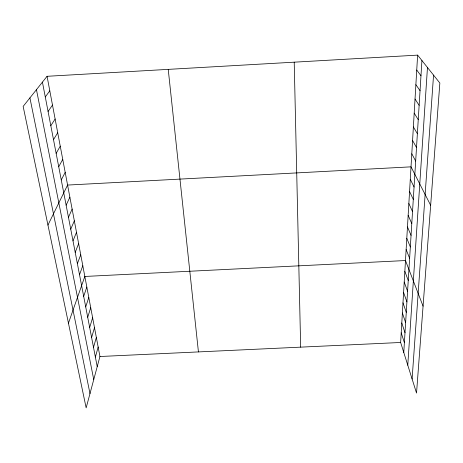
<?xml version="1.0" encoding="UTF-8"?>
<svg xmlns="http://www.w3.org/2000/svg" width="463" height="463" viewBox="0 0 463 463"><rect width="100%" height="100%" fill="white"/><g stroke="black" fill="none" stroke-linecap="round" stroke-linejoin="round"><path stroke-width="0.69" d="M417.626 55.12L439.85 83.039L416.532 393.093L400.64 342.481L417.626 55.12L47.064 76.297L23.15 106.409L86.153 407.88L99.939 356.51L47.064 76.297M403.771 352.459L421.926 60.52M407.776 365.203L427.471 67.488M412.105 379L433.553 75.128M95.378 357.083L98.156 347.047M93.509 347.366L96.345 337.44M91.605 337.492L94.498 327.682M89.672 327.463L92.629 317.763M87.71 317.259L90.725 307.687M85.713 306.894L88.798 297.449M83.681 296.349L86.83 287.037M68.449 323.162L84.833 276.457L405.484 260.542L423.072 306.165M79.514 274.727L82.802 265.698M77.379 263.632L80.741 254.766M75.209 252.352L78.641 243.642M72.998 240.87L76.505 232.328M70.746 229.191L74.335 220.816M68.46 217.303L72.124 209.108M66.128 205.196L69.878 197.192M47.949 225.082L67.586 185.067L411.022 166.842L430.654 205.323M61.266 179.945L65.19 172.346M58.726 166.767L62.742 159.394M56.145 153.34L60.254 146.192M53.505 139.647L57.713 132.742M50.82 125.693L55.126 119.037M48.077 111.456L52.493 105.066M45.281 96.941L49.801 90.823M99.939 356.51L400.64 342.481M416.741 70.046L420.977 75.753M415.878 84.688L420.051 90.684M415.027 99.041L419.142 105.321M414.194 113.122L418.245 119.668M413.378 126.937L417.371 133.732M412.579 140.486L416.515 147.529M411.792 153.785L415.676 161.066M410.287 179.279L414.061 186.994M409.564 191.503L413.291 199.414M408.852 203.512L412.533 211.614M408.158 215.312L411.786 223.6M407.469 226.911L411.051 235.372M406.798 238.312L410.334 246.941M406.132 249.516L409.628 258.313M404.841 271.376L408.25 280.474M404.211 282.036L407.579 291.279M403.591 292.523L406.919 301.899M402.984 302.837L406.265 312.346M402.382 312.988L405.629 322.618M401.791 322.977L404.998 332.729M401.213 332.804L404.378 342.672M29.916 97.89L89.984 393.591M36.455 89.654L93.746 379.585M42.428 82.13L97.218 366.65M168.231 69.375L198.436 351.915M294.213 62.169L300.666 347.146"/></g></svg>
